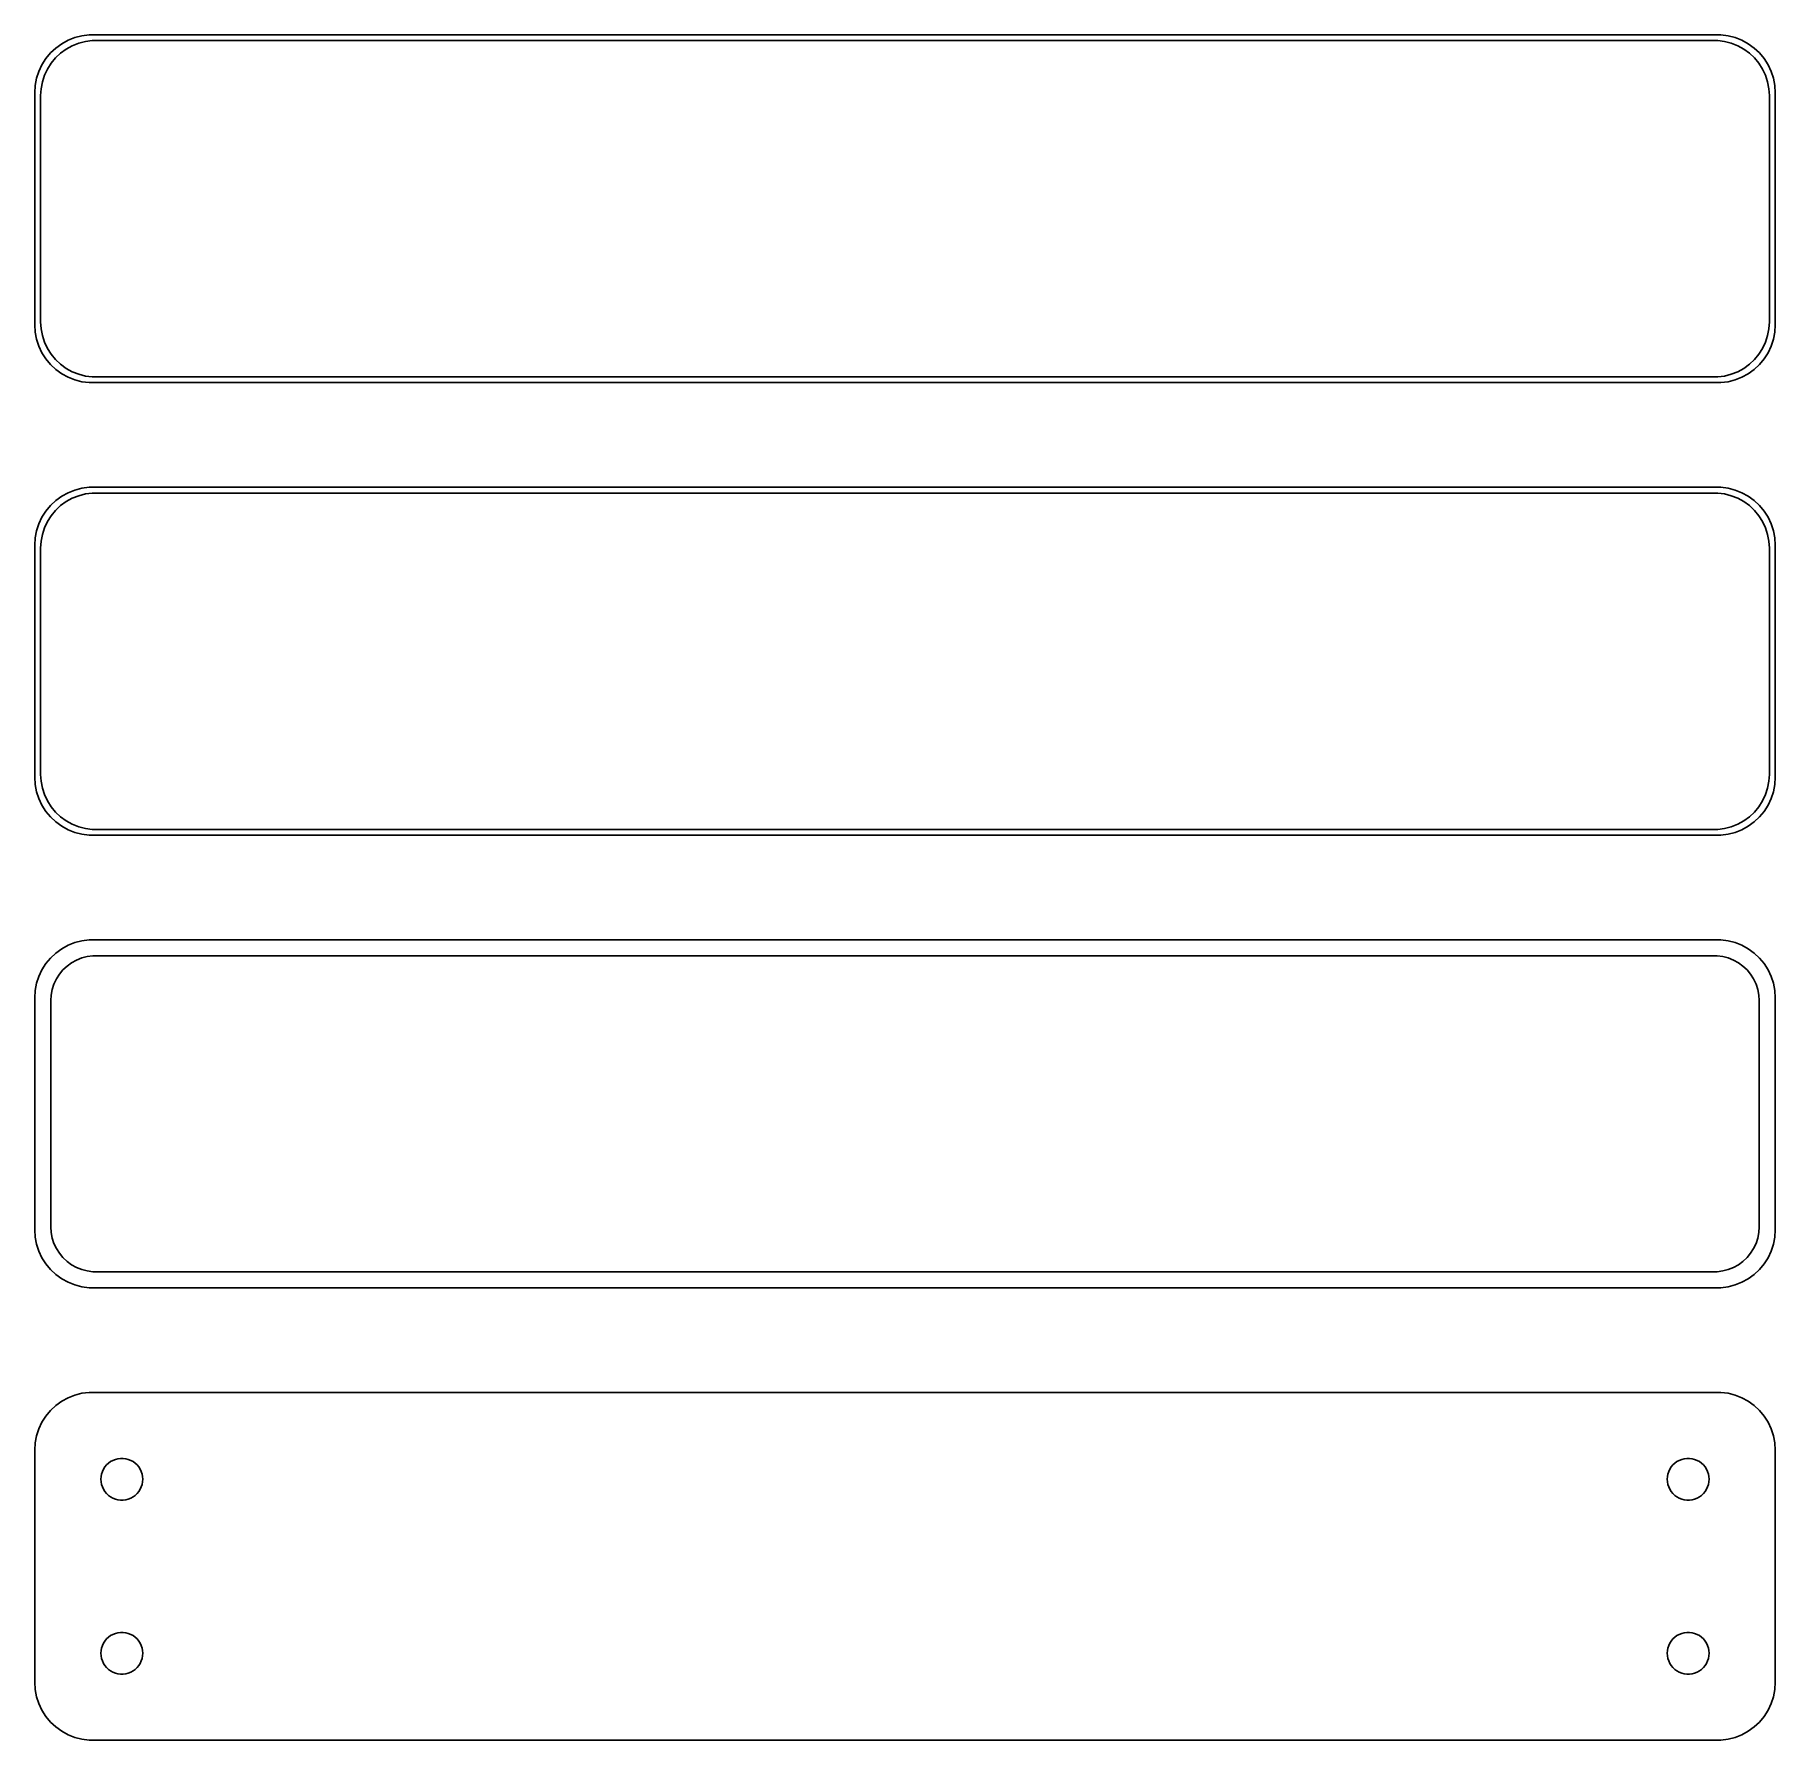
# Model space of a CAD drawing. Header units: metres. Extents: x -75 to 75, y 102 to 249.
import ezdxf

# ---------------------------------------------------------------- set-up
doc = ezdxf.new("R2010")
doc.units = ezdxf.units.M

msp = doc.modelspace()

# ---------------------------------------------------------------- linework, layer by layer
for p, q in [((-73.1871, 247.853), (-73.6448, 247.423)), ((-72.6791, 248.222), (-73.1871, 247.853)), ((-72.7778, 247.41), (-72.2952, 247.761)), ((-72.1289, 248.524), (-72.6791, 248.222)), ((-72.2952, 247.761), (-71.7724, 248.048)), ((-71.5451, 248.755), (-72.1289, 248.524)), ((-71.7724, 248.048), (-71.2178, 248.268)), ((-70.9369, 248.911), (-71.5451, 248.755)), ((-71.2178, 248.268), (-70.6401, 248.416)), ((-70.3139, 248.99), (-70.9369, 248.911)), ((-70.6401, 248.416), (-70.0482, 248.491)), ((70.3139, 248.99), (-70.3139, 248.99)), ((-70.0482, 248.491), (70.0482, 248.491)), ((70.0482, 248.491), (70.6401, 248.416)), ((70.9369, 248.911), (70.3139, 248.99)), ((70.6401, 248.416), (71.2178, 248.268)), ((71.5451, 248.755), (70.9369, 248.911)), ((71.2178, 248.268), (71.7724, 248.048)), ((72.1289, 248.524), (71.5451, 248.755)), ((71.7724, 248.048), (72.2952, 247.761)), ((72.6791, 248.222), (72.1289, 248.524)), ((72.2952, 247.761), (72.7778, 247.41)), ((73.1871, 247.853), (72.6791, 248.222)), ((73.6448, 247.423), (73.1871, 247.853)), ((-74.3815, 246.409), (-74.6489, 245.841)), ((-74.0451, 246.939), (-74.3815, 246.409)), ((-74.1664, 245.499), (-73.9125, 246.038)), ((-73.6448, 247.423), (-74.0451, 246.939)), ((-73.9125, 246.038), (-73.5928, 246.542)), ((-73.5928, 246.542), (-73.2126, 247.002)), ((-73.2126, 247.002), (-72.7778, 247.41)), ((72.7778, 247.41), (73.2126, 247.002)), ((73.2126, 247.002), (73.5928, 246.542)), ((73.5928, 246.542), (73.9125, 246.038)), ((74.0451, 246.939), (73.6448, 247.423)), ((73.9125, 246.038), (74.1664, 245.499)), ((74.3815, 246.409), (74.0451, 246.939)), ((74.6489, 245.841), (74.3815, 246.409)), ((-74.9606, 244.627), (-75, 244)), ((-74.8429, 245.243), (-74.9606, 244.627)), ((-74.6489, 245.841), (-74.8429, 245.243)), ((-74.4625, 244.345), (-74.3508, 244.931)), ((-74.3508, 244.931), (-74.1664, 245.499)), ((74.1664, 245.499), (74.3508, 244.931)), ((74.3508, 244.931), (74.4625, 244.345)), ((74.8429, 245.243), (74.6489, 245.841)), ((74.9606, 244.627), (74.8429, 245.243)), ((75, 244), (74.9606, 244.627)), ((-75, 244), (-75, 224)), ((-74.5, 243.75), (-74.4625, 244.345)), ((-74.5, 224.25), (-74.5, 243.75)), ((74.4625, 244.345), (74.5, 243.75)), ((74.5, 243.75), (74.5, 224.25)), ((75, 224), (75, 244)), ((-75, 224), (-74.9606, 223.373)), ((-74.4625, 223.655), (-74.5, 224.25)), ((-74.3508, 223.069), (-74.4625, 223.655)), ((74.4625, 223.655), (74.3508, 223.069)), ((74.5, 224.25), (74.4625, 223.655)), ((74.9606, 223.373), (75, 224)), ((-74.9606, 223.373), (-74.8429, 222.757)), ((-74.8429, 222.757), (-74.6489, 222.159)), ((-74.6489, 222.159), (-74.3815, 221.591)), ((-74.1664, 222.501), (-74.3508, 223.069)), ((-73.9125, 221.962), (-74.1664, 222.501)), ((74.1664, 222.501), (73.9125, 221.962)), ((74.3508, 223.069), (74.1664, 222.501)), ((74.3815, 221.591), (74.6489, 222.159)), ((74.6489, 222.159), (74.8429, 222.757)), ((74.8429, 222.757), (74.9606, 223.373)), ((-74.3815, 221.591), (-74.0451, 221.061)), ((-74.0451, 221.061), (-73.6448, 220.577)), ((-73.5928, 221.458), (-73.9125, 221.962)), ((-73.6448, 220.577), (-73.1871, 220.147)), ((-73.2126, 220.998), (-73.5928, 221.458)), ((-72.7778, 220.59), (-73.2126, 220.998)), ((-72.2952, 220.239), (-72.7778, 220.59)), ((72.7778, 220.59), (72.2952, 220.239)), ((73.2126, 220.998), (72.7778, 220.59)), ((73.1871, 220.147), (73.6448, 220.577)), ((73.5928, 221.458), (73.2126, 220.998)), ((73.9125, 221.962), (73.5928, 221.458)), ((73.6448, 220.577), (74.0451, 221.061)), ((74.0451, 221.061), (74.3815, 221.591)), ((-73.1871, 220.147), (-72.6791, 219.778)), ((-72.6791, 219.778), (-72.1289, 219.476)), ((-71.7724, 219.952), (-72.2952, 220.239)), ((-72.1289, 219.476), (-71.5451, 219.245)), ((-71.2178, 219.732), (-71.7724, 219.952)), ((-71.5451, 219.245), (-70.9369, 219.089)), ((-70.6401, 219.584), (-71.2178, 219.732)), ((-70.9369, 219.089), (-70.3139, 219.01)), ((-70.0482, 219.509), (-70.6401, 219.584)), ((-70.3139, 219.01), (70.3139, 219.01)), ((70.0482, 219.509), (-70.0482, 219.509)), ((70.6401, 219.584), (70.0482, 219.509)), ((70.3139, 219.01), (70.9369, 219.089)), ((71.2178, 219.732), (70.6401, 219.584)), ((70.9369, 219.089), (71.5451, 219.245)), ((71.7724, 219.952), (71.2178, 219.732)), ((71.5451, 219.245), (72.1289, 219.476)), ((72.2952, 220.239), (71.7724, 219.952)), ((72.1289, 219.476), (72.6791, 219.778)), ((72.6791, 219.778), (73.1871, 220.147)), ((-73.1871, 208.853), (-73.6448, 208.423)), ((-72.6791, 209.222), (-73.1871, 208.853)), ((-72.7778, 208.41), (-72.2952, 208.761)), ((-72.1289, 209.524), (-72.6791, 209.222)), ((-72.2952, 208.761), (-71.7724, 209.048)), ((-71.5451, 209.755), (-72.1289, 209.524)), ((-71.7724, 209.048), (-71.2178, 209.268)), ((-70.9369, 209.911), (-71.5451, 209.755)), ((-71.2178, 209.268), (-70.6401, 209.416)), ((-70.3139, 209.99), (-70.9369, 209.911)), ((-70.6401, 209.416), (-70.0482, 209.491)), ((70.3139, 209.99), (-70.3139, 209.99)), ((-70.0482, 209.491), (70.0482, 209.491)), ((70.0482, 209.491), (70.6401, 209.416)), ((70.9369, 209.911), (70.3139, 209.99)), ((70.6401, 209.416), (71.2178, 209.268)), ((71.5451, 209.755), (70.9369, 209.911)), ((71.2178, 209.268), (71.7724, 209.048)), ((72.1289, 209.524), (71.5451, 209.755)), ((71.7724, 209.048), (72.2952, 208.761)), ((72.6791, 209.222), (72.1289, 209.524)), ((72.2952, 208.761), (72.7778, 208.41)), ((73.1871, 208.853), (72.6791, 209.222)), ((73.6448, 208.423), (73.1871, 208.853)), ((-74.3815, 207.409), (-74.6489, 206.841)), ((-74.0451, 207.939), (-74.3815, 207.409)), ((-74.1664, 206.499), (-73.9125, 207.038)), ((-73.6448, 208.423), (-74.0451, 207.939)), ((-73.9125, 207.038), (-73.5928, 207.542)), ((-73.5928, 207.542), (-73.2126, 208.002)), ((-73.2126, 208.002), (-72.7778, 208.41)), ((72.7778, 208.41), (73.2126, 208.002)), ((73.2126, 208.002), (73.5928, 207.542)), ((73.5928, 207.542), (73.9125, 207.038)), ((74.0451, 207.939), (73.6448, 208.423)), ((73.9125, 207.038), (74.1664, 206.499)), ((74.3815, 207.409), (74.0451, 207.939)), ((74.6489, 206.841), (74.3815, 207.409)), ((-74.9606, 205.627), (-75, 205)), ((-74.8429, 206.243), (-74.9606, 205.627)), ((-74.6489, 206.841), (-74.8429, 206.243)), ((-74.4625, 205.345), (-74.3508, 205.931)), ((-74.3508, 205.931), (-74.1664, 206.499)), ((74.1664, 206.499), (74.3508, 205.931)), ((74.3508, 205.931), (74.4625, 205.345)), ((74.8429, 206.243), (74.6489, 206.841)), ((74.9606, 205.627), (74.8429, 206.243)), ((75, 205), (74.9606, 205.627)), ((-75, 205), (-75, 185)), ((-74.5, 204.75), (-74.4625, 205.345)), ((-74.5, 185.25), (-74.5, 204.75)), ((74.4625, 205.345), (74.5, 204.75)), ((74.5, 204.75), (74.5, 185.25)), ((75, 185), (75, 205)), ((-75, 185), (-74.9606, 184.373)), ((-74.4625, 184.655), (-74.5, 185.25)), ((-74.3508, 184.069), (-74.4625, 184.655)), ((74.4625, 184.655), (74.3508, 184.069)), ((74.5, 185.25), (74.4625, 184.655)), ((74.9606, 184.373), (75, 185)), ((-74.9606, 184.373), (-74.8429, 183.757)), ((-74.8429, 183.757), (-74.6489, 183.159)), ((-74.6489, 183.159), (-74.3815, 182.591)), ((-74.1664, 183.501), (-74.3508, 184.069)), ((-73.9125, 182.962), (-74.1664, 183.501)), ((74.1664, 183.501), (73.9125, 182.962)), ((74.3508, 184.069), (74.1664, 183.501)), ((74.3815, 182.591), (74.6489, 183.159)), ((74.6489, 183.159), (74.8429, 183.757)), ((74.8429, 183.757), (74.9606, 184.373)), ((-74.3815, 182.591), (-74.0451, 182.061)), ((-74.0451, 182.061), (-73.6448, 181.577)), ((-73.5928, 182.458), (-73.9125, 182.962)), ((-73.6448, 181.577), (-73.1871, 181.147)), ((-73.2126, 181.998), (-73.5928, 182.458)), ((-72.7778, 181.59), (-73.2126, 181.998)), ((-72.2952, 181.239), (-72.7778, 181.59)), ((72.7778, 181.59), (72.2952, 181.239)), ((73.2126, 181.998), (72.7778, 181.59)), ((73.1871, 181.147), (73.6448, 181.577)), ((73.5928, 182.458), (73.2126, 181.998)), ((73.9125, 182.962), (73.5928, 182.458)), ((73.6448, 181.577), (74.0451, 182.061)), ((74.0451, 182.061), (74.3815, 182.591)), ((-73.1871, 181.147), (-72.6791, 180.778)), ((-72.6791, 180.778), (-72.1289, 180.476)), ((-71.7724, 180.952), (-72.2952, 181.239)), ((-72.1289, 180.476), (-71.5451, 180.245)), ((-71.2178, 180.732), (-71.7724, 180.952)), ((-71.5451, 180.245), (-70.9369, 180.089)), ((-70.6401, 180.584), (-71.2178, 180.732)), ((-70.9369, 180.089), (-70.3139, 180.01)), ((-70.0482, 180.509), (-70.6401, 180.584)), ((-70.3139, 180.01), (70.3139, 180.01)), ((70.0482, 180.509), (-70.0482, 180.509)), ((70.6401, 180.584), (70.0482, 180.509)), ((70.3139, 180.01), (70.9369, 180.089)), ((71.2178, 180.732), (70.6401, 180.584)), ((70.9369, 180.089), (71.5451, 180.245)), ((71.7724, 180.952), (71.2178, 180.732)), ((71.5451, 180.245), (72.1289, 180.476)), ((72.2952, 181.239), (71.7724, 180.952)), ((72.1289, 180.476), (72.6791, 180.778)), ((72.6791, 180.778), (73.1871, 181.147)), ((-73.1871, 169.853), (-73.6448, 169.423)), ((-72.6791, 170.222), (-73.1871, 169.853)), ((-72.1289, 170.524), (-72.6791, 170.222)), ((-71.5451, 170.755), (-72.1289, 170.524)), ((-70.9369, 170.911), (-71.5451, 170.755)), ((-70.9457, 169.43), (-70.4751, 169.551)), ((-70.3139, 170.99), (-70.9369, 170.911)), ((-70.4751, 169.551), (-69.993, 169.612)), ((70.3139, 170.99), (-70.3139, 170.99)), ((-69.993, 169.612), (69.993, 169.612)), ((69.993, 169.612), (70.4751, 169.551)), ((70.9369, 170.911), (70.3139, 170.99)), ((70.4751, 169.551), (70.9457, 169.43)), ((71.5451, 170.755), (70.9369, 170.911)), ((72.1289, 170.524), (71.5451, 170.755)), ((72.6791, 170.222), (72.1289, 170.524)), ((73.1871, 169.853), (72.6791, 170.222)), ((73.6448, 169.423), (73.1871, 169.853)), ((-74.3815, 168.409), (-74.6489, 167.841)), ((-74.0451, 168.939), (-74.3815, 168.409)), ((-73.6448, 169.423), (-74.0451, 168.939)), ((-73.1408, 167.614), (-72.8805, 168.024)), ((-72.8805, 168.024), (-72.5707, 168.399)), ((-72.5707, 168.399), (-72.2165, 168.731)), ((-72.2165, 168.731), (-71.8234, 169.017)), ((-71.8234, 169.017), (-71.3975, 169.251)), ((-71.3975, 169.251), (-70.9457, 169.43)), ((70.9457, 169.43), (71.3975, 169.251)), ((71.3975, 169.251), (71.8234, 169.017)), ((71.8234, 169.017), (72.2165, 168.731)), ((72.2165, 168.731), (72.5707, 168.399)), ((72.5707, 168.399), (72.8805, 168.024)), ((72.8805, 168.024), (73.1408, 167.614)), ((74.0451, 168.939), (73.6448, 169.423)), ((74.3815, 168.409), (74.0451, 168.939)), ((74.6489, 167.841), (74.3815, 168.409)), ((-74.9606, 166.627), (-75, 166)), ((-74.8429, 167.243), (-74.9606, 166.627)), ((-74.6489, 167.841), (-74.8429, 167.243)), ((-73.589, 166.235), (-73.4979, 166.712)), ((-73.4979, 166.712), (-73.3477, 167.174)), ((-73.3477, 167.174), (-73.1408, 167.614)), ((73.1408, 167.614), (73.3477, 167.174)), ((73.3477, 167.174), (73.4979, 166.712)), ((73.4979, 166.712), (73.589, 166.235)), ((74.8429, 167.243), (74.6489, 167.841)), ((74.9606, 166.627), (74.8429, 167.243)), ((75, 166), (74.9606, 166.627)), ((-75, 166), (-75, 146)), ((-73.6195, 165.75), (-73.589, 166.235)), ((-73.6195, 146.25), (-73.6195, 165.75)), ((73.589, 166.235), (73.6195, 165.75)), ((73.6195, 165.75), (73.6195, 146.25)), ((75, 146), (75, 166)), ((-75, 146), (-74.9606, 145.373)), ((-73.589, 145.765), (-73.6195, 146.25)), ((-73.4979, 145.288), (-73.589, 145.765)), ((73.589, 145.765), (73.4979, 145.288)), ((73.6195, 146.25), (73.589, 145.765)), ((74.9606, 145.373), (75, 146)), ((-74.9606, 145.373), (-74.8429, 144.757)), ((-74.8429, 144.757), (-74.6489, 144.159)), ((-74.6489, 144.159), (-74.3815, 143.591)), ((-73.3477, 144.826), (-73.4979, 145.288)), ((-73.1408, 144.386), (-73.3477, 144.826)), ((-72.8805, 143.976), (-73.1408, 144.386)), ((73.1408, 144.386), (72.8805, 143.976)), ((73.3477, 144.826), (73.1408, 144.386)), ((73.4979, 145.288), (73.3477, 144.826)), ((74.3815, 143.591), (74.6489, 144.159)), ((74.6489, 144.159), (74.8429, 144.757)), ((74.8429, 144.757), (74.9606, 145.373)), ((-74.3815, 143.591), (-74.0451, 143.061)), ((-74.0451, 143.061), (-73.6448, 142.577)), ((-73.6448, 142.577), (-73.1871, 142.147)), ((-72.5707, 143.601), (-72.8805, 143.976)), ((-72.2165, 143.269), (-72.5707, 143.601)), ((-71.8234, 142.983), (-72.2165, 143.269)), ((-71.3975, 142.749), (-71.8234, 142.983)), ((-70.9457, 142.57), (-71.3975, 142.749)), ((-70.4751, 142.449), (-70.9457, 142.57)), ((70.9457, 142.57), (70.4751, 142.449)), ((71.3975, 142.749), (70.9457, 142.57)), ((71.8234, 142.983), (71.3975, 142.749)), ((72.2165, 143.269), (71.8234, 142.983)), ((72.5707, 143.601), (72.2165, 143.269)), ((72.8805, 143.976), (72.5707, 143.601)), ((73.1871, 142.147), (73.6448, 142.577)), ((73.6448, 142.577), (74.0451, 143.061)), ((74.0451, 143.061), (74.3815, 143.591)), ((-73.1871, 142.147), (-72.6791, 141.778)), ((-72.6791, 141.778), (-72.1289, 141.476)), ((-72.1289, 141.476), (-71.5451, 141.245)), ((-71.5451, 141.245), (-70.9369, 141.089)), ((-70.9369, 141.089), (-70.3139, 141.01)), ((-69.993, 142.388), (-70.4751, 142.449)), ((-70.3139, 141.01), (70.3139, 141.01)), ((69.993, 142.388), (-69.993, 142.388)), ((70.4751, 142.449), (69.993, 142.388)), ((70.3139, 141.01), (70.9369, 141.089)), ((70.9369, 141.089), (71.5451, 141.245)), ((71.5451, 141.245), (72.1289, 141.476)), ((72.1289, 141.476), (72.6791, 141.778)), ((72.6791, 141.778), (73.1871, 142.147)), ((-73.1871, 130.853), (-73.6448, 130.423)), ((-72.6791, 131.222), (-73.1871, 130.853)), ((-72.1289, 131.524), (-72.6791, 131.222)), ((-71.5451, 131.755), (-72.1289, 131.524)), ((-70.9369, 131.911), (-71.5451, 131.755)), ((-70.3139, 131.99), (-70.9369, 131.911)), ((70.3139, 131.99), (-70.3139, 131.99)), ((70.9369, 131.911), (70.3139, 131.99)), ((71.5451, 131.755), (70.9369, 131.911)), ((72.1289, 131.524), (71.5451, 131.755)), ((72.6791, 131.222), (72.1289, 131.524)), ((73.1871, 130.853), (72.6791, 131.222)), ((73.6448, 130.423), (73.1871, 130.853)), ((-74.3815, 129.409), (-74.6489, 128.841)), ((-74.0451, 129.939), (-74.3815, 129.409)), ((-73.6448, 130.423), (-74.0451, 129.939)), ((74.0451, 129.939), (73.6448, 130.423)), ((74.3815, 129.409), (74.0451, 129.939)), ((74.6489, 128.841), (74.3815, 129.409)), ((-74.9606, 127.627), (-75, 127)), ((-74.8429, 128.243), (-74.9606, 127.627)), ((-74.6489, 128.841), (-74.8429, 128.243)), ((74.8429, 128.243), (74.6489, 128.841)), ((74.9606, 127.627), (74.8429, 128.243)), ((75, 127), (74.9606, 127.627)), ((-75, 127), (-75, 107)), ((-68.6474, 125.887), (-68.4645, 126.02)), ((-68.4645, 126.02), (-68.2664, 126.129)), ((-68.2664, 126.129), (-68.0562, 126.212)), ((-68.0562, 126.212), (-67.8373, 126.268)), ((-67.8373, 126.268), (-67.613, 126.296)), ((-67.613, 126.296), (-67.387, 126.296)), ((-67.387, 126.296), (-67.1627, 126.268)), ((-67.1627, 126.268), (-66.9438, 126.212)), ((-66.9438, 126.212), (-66.7336, 126.129)), ((-66.7336, 126.129), (-66.5355, 126.02)), ((-66.5355, 126.02), (-66.3526, 125.887)), ((66.3526, 125.887), (66.5355, 126.02)), ((66.5355, 126.02), (66.7336, 126.129)), ((66.7336, 126.129), (66.9438, 126.212)), ((66.9438, 126.212), (67.1627, 126.268)), ((67.1627, 126.268), (67.387, 126.296)), ((67.387, 126.296), (67.613, 126.296)), ((67.613, 126.296), (67.8373, 126.268)), ((67.8373, 126.268), (68.0562, 126.212)), ((68.0562, 126.212), (68.2664, 126.129)), ((68.2664, 126.129), (68.4645, 126.02)), ((68.4645, 126.02), (68.6474, 125.887)), ((75, 107), (75, 127)), ((-69.3, 124.5), (-69.2858, 124.726)), ((-69.2858, 124.274), (-69.3, 124.5)), ((-69.2858, 124.726), (-69.2434, 124.948)), ((-69.2434, 124.948), (-69.1736, 125.163)), ((-69.1736, 125.163), (-69.0773, 125.367)), ((-69.0773, 125.367), (-68.9562, 125.558)), ((-68.9562, 125.558), (-68.8121, 125.732)), ((-68.8121, 125.732), (-68.6474, 125.887)), ((-66.3526, 125.887), (-66.1879, 125.732)), ((-66.1879, 125.732), (-66.0438, 125.558)), ((-66.0438, 125.558), (-65.9226, 125.367)), ((-65.9226, 125.367), (-65.8264, 125.163)), ((-65.8264, 125.163), (-65.7565, 124.948)), ((-65.7565, 124.948), (-65.7142, 124.726)), ((-65.7142, 124.726), (-65.7, 124.5)), ((-65.7, 124.5), (-65.7142, 124.274)), ((65.7, 124.5), (65.7142, 124.726)), ((65.7142, 124.274), (65.7, 124.5)), ((65.7142, 124.726), (65.7565, 124.948)), ((65.7565, 124.948), (65.8264, 125.163)), ((65.8264, 125.163), (65.9226, 125.367)), ((65.9226, 125.367), (66.0438, 125.558)), ((66.0438, 125.558), (66.1879, 125.732)), ((66.1879, 125.732), (66.3526, 125.887)), ((68.6474, 125.887), (68.8121, 125.732)), ((68.8121, 125.732), (68.9562, 125.558)), ((68.9562, 125.558), (69.0773, 125.367)), ((69.0773, 125.367), (69.1736, 125.163)), ((69.1736, 125.163), (69.2434, 124.948)), ((69.2434, 124.948), (69.2858, 124.726)), ((69.2858, 124.726), (69.3, 124.5)), ((69.3, 124.5), (69.2858, 124.274)), ((-69.2434, 124.052), (-69.2858, 124.274)), ((-69.1736, 123.837), (-69.2434, 124.052)), ((-69.0773, 123.633), (-69.1736, 123.837)), ((-68.9562, 123.442), (-69.0773, 123.633)), ((-68.8121, 123.268), (-68.9562, 123.442)), ((-68.6474, 123.113), (-68.8121, 123.268)), ((-68.4645, 122.98), (-68.6474, 123.113)), ((-66.3526, 123.113), (-66.5355, 122.98)), ((-66.1879, 123.268), (-66.3526, 123.113)), ((-66.0438, 123.442), (-66.1879, 123.268)), ((-65.9226, 123.633), (-66.0438, 123.442)), ((-65.8264, 123.837), (-65.9226, 123.633)), ((-65.7565, 124.052), (-65.8264, 123.837)), ((-65.7142, 124.274), (-65.7565, 124.052)), ((65.7565, 124.052), (65.7142, 124.274)), ((65.8264, 123.837), (65.7565, 124.052)), ((65.9226, 123.633), (65.8264, 123.837)), ((66.0438, 123.442), (65.9226, 123.633)), ((66.1879, 123.268), (66.0438, 123.442)), ((66.3526, 123.113), (66.1879, 123.268)), ((66.5355, 122.98), (66.3526, 123.113)), ((68.6474, 123.113), (68.4645, 122.98)), ((68.8121, 123.268), (68.6474, 123.113)), ((68.9562, 123.442), (68.8121, 123.268)), ((69.0773, 123.633), (68.9562, 123.442)), ((69.1736, 123.837), (69.0773, 123.633)), ((69.2434, 124.052), (69.1736, 123.837)), ((69.2858, 124.274), (69.2434, 124.052)), ((-68.2664, 122.871), (-68.4645, 122.98)), ((-68.0562, 122.788), (-68.2664, 122.871)), ((-67.8373, 122.732), (-68.0562, 122.788)), ((-67.613, 122.704), (-67.8373, 122.732)), ((-67.387, 122.704), (-67.613, 122.704)), ((-67.1627, 122.732), (-67.387, 122.704)), ((-66.9438, 122.788), (-67.1627, 122.732)), ((-66.7336, 122.871), (-66.9438, 122.788)), ((-66.5355, 122.98), (-66.7336, 122.871)), ((66.7336, 122.871), (66.5355, 122.98)), ((66.9438, 122.788), (66.7336, 122.871)), ((67.1627, 122.732), (66.9438, 122.788)), ((67.387, 122.704), (67.1627, 122.732)), ((67.613, 122.704), (67.387, 122.704)), ((67.8373, 122.732), (67.613, 122.704)), ((68.0562, 122.788), (67.8373, 122.732)), ((68.2664, 122.871), (68.0562, 122.788)), ((68.4645, 122.98), (68.2664, 122.871)), ((-68.6474, 110.887), (-68.4645, 111.02)), ((-68.4645, 111.02), (-68.2664, 111.129)), ((-68.2664, 111.129), (-68.0562, 111.212)), ((-68.0562, 111.212), (-67.8373, 111.268)), ((-67.8373, 111.268), (-67.613, 111.296)), ((-67.613, 111.296), (-67.387, 111.296)), ((-67.387, 111.296), (-67.1627, 111.268)), ((-67.1627, 111.268), (-66.9438, 111.212)), ((-66.9438, 111.212), (-66.7336, 111.129)), ((-66.7336, 111.129), (-66.5355, 111.02)), ((-66.5355, 111.02), (-66.3526, 110.887)), ((66.3526, 110.887), (66.5355, 111.02)), ((66.5355, 111.02), (66.7336, 111.129)), ((66.7336, 111.129), (66.9438, 111.212)), ((66.9438, 111.212), (67.1627, 111.268)), ((67.1627, 111.268), (67.387, 111.296)), ((67.387, 111.296), (67.613, 111.296)), ((67.613, 111.296), (67.8373, 111.268)), ((67.8373, 111.268), (68.0562, 111.212)), ((68.0562, 111.212), (68.2664, 111.129)), ((68.2664, 111.129), (68.4645, 111.02)), ((68.4645, 111.02), (68.6474, 110.887)), ((-69.3, 109.5), (-69.2858, 109.726)), ((-69.2858, 109.274), (-69.3, 109.5)), ((-69.2858, 109.726), (-69.2434, 109.948)), ((-69.2434, 109.948), (-69.1736, 110.163)), ((-69.1736, 110.163), (-69.0773, 110.367)), ((-69.0773, 110.367), (-68.9562, 110.558)), ((-68.9562, 110.558), (-68.8121, 110.732)), ((-68.8121, 110.732), (-68.6474, 110.887)), ((-66.3526, 110.887), (-66.1879, 110.732)), ((-66.1879, 110.732), (-66.0438, 110.558)), ((-66.0438, 110.558), (-65.9226, 110.367)), ((-65.9226, 110.367), (-65.8264, 110.163)), ((-65.8264, 110.163), (-65.7565, 109.948)), ((-65.7565, 109.948), (-65.7142, 109.726)), ((-65.7142, 109.726), (-65.7, 109.5)), ((-65.7, 109.5), (-65.7142, 109.274)), ((65.7, 109.5), (65.7142, 109.726)), ((65.7142, 109.274), (65.7, 109.5)), ((65.7142, 109.726), (65.7565, 109.948)), ((65.7565, 109.948), (65.8264, 110.163)), ((65.8264, 110.163), (65.9226, 110.367)), ((65.9226, 110.367), (66.0438, 110.558)), ((66.0438, 110.558), (66.1879, 110.732)), ((66.1879, 110.732), (66.3526, 110.887)), ((68.6474, 110.887), (68.8121, 110.732)), ((68.8121, 110.732), (68.9562, 110.558)), ((68.9562, 110.558), (69.0773, 110.367)), ((69.0773, 110.367), (69.1736, 110.163)), ((69.1736, 110.163), (69.2434, 109.948)), ((69.2434, 109.948), (69.2858, 109.726)), ((69.2858, 109.726), (69.3, 109.5)), ((69.3, 109.5), (69.2858, 109.274)), ((-69.2434, 109.052), (-69.2858, 109.274)), ((-69.1736, 108.837), (-69.2434, 109.052)), ((-69.0773, 108.633), (-69.1736, 108.837)), ((-68.9562, 108.442), (-69.0773, 108.633)), ((-68.8121, 108.268), (-68.9562, 108.442)), ((-68.6474, 108.113), (-68.8121, 108.268)), ((-68.4645, 107.98), (-68.6474, 108.113)), ((-66.3526, 108.113), (-66.5355, 107.98)), ((-66.1879, 108.268), (-66.3526, 108.113)), ((-66.0438, 108.442), (-66.1879, 108.268)), ((-65.9226, 108.633), (-66.0438, 108.442)), ((-65.8264, 108.837), (-65.9226, 108.633)), ((-65.7565, 109.052), (-65.8264, 108.837)), ((-65.7142, 109.274), (-65.7565, 109.052)), ((65.7565, 109.052), (65.7142, 109.274)), ((65.8264, 108.837), (65.7565, 109.052)), ((65.9226, 108.633), (65.8264, 108.837)), ((66.0438, 108.442), (65.9226, 108.633)), ((66.1879, 108.268), (66.0438, 108.442)), ((66.3526, 108.113), (66.1879, 108.268)), ((66.5355, 107.98), (66.3526, 108.113)), ((68.6474, 108.113), (68.4645, 107.98)), ((68.8121, 108.268), (68.6474, 108.113)), ((68.9562, 108.442), (68.8121, 108.268)), ((69.0773, 108.633), (68.9562, 108.442)), ((69.1736, 108.837), (69.0773, 108.633)), ((69.2434, 109.052), (69.1736, 108.837)), ((69.2858, 109.274), (69.2434, 109.052)), ((-75, 107), (-74.9606, 106.373)), ((-68.2664, 107.871), (-68.4645, 107.98)), ((-68.0562, 107.788), (-68.2664, 107.871)), ((-67.8373, 107.732), (-68.0562, 107.788)), ((-67.613, 107.704), (-67.8373, 107.732)), ((-67.387, 107.704), (-67.613, 107.704)), ((-67.1627, 107.732), (-67.387, 107.704)), ((-66.9438, 107.788), (-67.1627, 107.732)), ((-66.7336, 107.871), (-66.9438, 107.788)), ((-66.5355, 107.98), (-66.7336, 107.871)), ((66.7336, 107.871), (66.5355, 107.98)), ((66.9438, 107.788), (66.7336, 107.871)), ((67.1627, 107.732), (66.9438, 107.788)), ((67.387, 107.704), (67.1627, 107.732)), ((67.613, 107.704), (67.387, 107.704)), ((67.8373, 107.732), (67.613, 107.704)), ((68.0562, 107.788), (67.8373, 107.732)), ((68.2664, 107.871), (68.0562, 107.788)), ((68.4645, 107.98), (68.2664, 107.871)), ((74.9606, 106.373), (75, 107)), ((-74.9606, 106.373), (-74.8429, 105.757)), ((-74.8429, 105.757), (-74.6489, 105.159)), ((-74.6489, 105.159), (-74.3815, 104.591)), ((74.3815, 104.591), (74.6489, 105.159)), ((74.6489, 105.159), (74.8429, 105.757)), ((74.8429, 105.757), (74.9606, 106.373)), ((-74.3815, 104.591), (-74.0451, 104.061)), ((-74.0451, 104.061), (-73.6448, 103.577)), ((-73.6448, 103.577), (-73.1871, 103.147)), ((73.1871, 103.147), (73.6448, 103.577)), ((73.6448, 103.577), (74.0451, 104.061)), ((74.0451, 104.061), (74.3815, 104.591)), ((-73.1871, 103.147), (-72.6791, 102.778)), ((-72.6791, 102.778), (-72.1289, 102.476)), ((-72.1289, 102.476), (-71.5451, 102.245)), ((-71.5451, 102.245), (-70.9369, 102.089)), ((-70.9369, 102.089), (-70.3139, 102.01)), ((-70.3139, 102.01), (70.3139, 102.01)), ((70.3139, 102.01), (70.9369, 102.089)), ((70.9369, 102.089), (71.5451, 102.245)), ((71.5451, 102.245), (72.1289, 102.476)), ((72.1289, 102.476), (72.6791, 102.778)), ((72.6791, 102.778), (73.1871, 103.147))]:
    msp.add_line(p, q)

doc.saveas('drawing.dxf')
